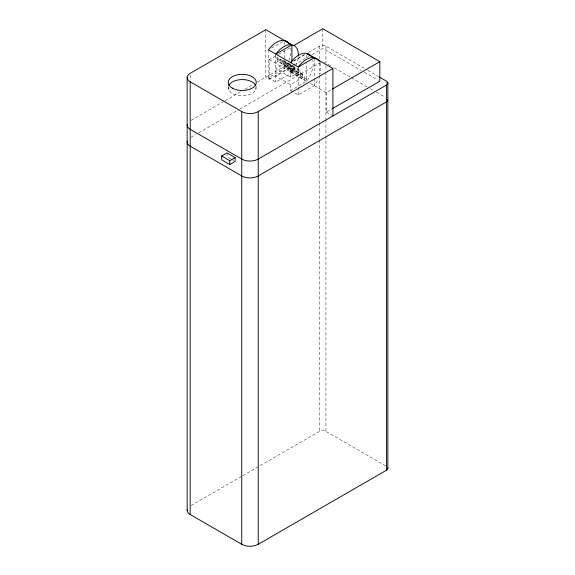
<?xml version="1.0" encoding="UTF-8"?>
<svg xmlns="http://www.w3.org/2000/svg" width="575" height="575" viewBox="0 0 575 575"><rect width="100%" height="100%" fill="white"/><g stroke="black" fill="none" stroke-linecap="round" stroke-linejoin="round"><path stroke-width="0.43" stroke-dasharray="2.88 2.16" d="M271.45 48.084L282.799 41.537M265.779 29.699L265.779 77.201L269.301 79.228L269.301 59.649L277.84 54.726M278.616 54.28L290.246 47.56M291.928 66.197L277.15 57.665L275.806 58.442L290.583 66.973M277.15 57.665L277.15 60.921L280.176 59.175L294.946 67.706L294.946 71.314L298.475 69.28L298.475 72.615L283.698 64.084L283.698 60.749L280.176 62.783L280.176 59.175M275.806 62.783L280.176 60.26M285.71 62.919L275.806 68.641L290.583 77.172L300.488 71.451L300.488 75.325L302.666 74.067L302.666 77.754L287.895 69.223L287.895 65.543L285.71 66.801L285.71 62.919L300.488 71.451M293.609 60.885L304.204 54.762M190.972 120.391L224.135 101.243M224.904 100.798L241.105 91.447M244.957 89.218L253.438 84.324M257.298 82.096L289.556 63.473M293.394 61.259L304.901 54.618M308.732 52.397L319.47 46.201A4.571 2.638 0 0 1 325.932 46.201L367.044 69.934M268.424 49.838L268.424 77.754L284.539 68.447A20.549 11.859 -60 0 0 290.655 47.272M269.301 79.228L293.351 65.349M294.127 64.903L308.868 56.393M311.966 54.596L322.827 48.329L361.344 70.567M290.073 67.965L275.806 76.202L290.583 84.733L304.851 76.497L304.851 80.371L306.698 79.3L291.928 70.775L290.073 71.839L290.073 67.965L304.851 76.497M294.946 67.706L291.928 69.453L277.15 60.921M290.583 71.314L294.946 68.792M268.424 77.754L275.806 82.017L291.928 72.709A20.549 11.859 -60 0 0 298.31 56.918M190.972 137.252L195.615 134.572M198.713 132.789L238.963 109.545M239.739 109.099L319.47 63.07A4.571 2.638 0 0 1 320.419 62.646M290.583 84.733L290.583 90.548L306.698 81.24A20.549 11.859 -60 0 0 312.814 60.066M290.583 90.548L298.195 94.94L314.317 85.639A20.549 11.859 -60 0 0 318.327 78.696M310.507 83.44L326.305 92.561L331.739 89.427M326.305 92.561L326.305 112.139L331.739 109.006M190.972 505.59L242.061 476.093M242.837 475.647L319.47 431.401A4.571 2.638 0 0 1 325.932 431.401L386.436 466.332M367.82 70.387L378.681 76.655M364.421 72.342L378.293 80.349M328.26 64.407L331.365 66.204M334.47 67.994L350.757 77.395M351.533 77.848L367.044 86.803M370.149 88.593L373.254 90.383M376.352 92.18L384.883 97.103M283.698 60.749L298.475 69.28M287.895 65.543L302.666 74.067M280.176 62.783L294.946 71.314M285.71 66.801L300.488 75.325M269.301 59.649L306.698 81.24L306.698 63.286M290.073 71.839L304.851 80.371M326.305 112.139L331.444 115.108M230.719 158.894L227.053 156.774L227.053 152.921M231.452 159.311L233.644 160.583M386.436 81.132L386.436 83.799M325.932 46.201L325.932 63.07A4.571 2.638 0 0 0 325.486 62.84M325.932 65.766L325.932 71.149M325.932 72.047L325.932 118.766M325.932 119.665L325.932 134.938M325.932 135.837L325.932 431.401M322.827 28.75L322.827 48.329M319.47 46.201L319.47 58.628M319.47 63.07L319.47 74.743M319.47 75.641L319.47 122.36M319.47 123.258L319.47 139.43M319.47 140.329L319.47 431.401M314.317 57.895L314.317 77.582M314.317 78.48L314.317 85.639M306.698 55.279L306.698 57.946M298.195 67.023L298.195 94.94M291.928 65.435L291.928 72.709M290.583 64.364L290.583 77.172M284.539 41.601L284.539 45.181M284.539 50.55L284.539 59.498M284.539 60.389L284.539 68.447M275.806 54.97L275.806 82.017M255.774 87.134L255.774 89.75M228.713 87.134L228.713 89.75M190.196 75.131L190.196 79.616M323.883 62.387A4.571 2.638 0 0 1 324.451 62.495M320.016 63.013A20.549 11.859 -60 0 1 320.009 73.801M256.076 86.372A14.008 8.086 0 0 1 242.248 95.745A14.008 8.086 0 0 1 228.412 86.372"/><path stroke-width="0.86" d="M291.928 60.986L291.928 44.965L284.539 40.53L291.705 44.922L275.806 54.1A20.549 11.859 -60 0 1 290.303 44.649L293.458 45.267A20.549 11.859 -60 0 1 298.36 56.149M293.351 45.77L322.827 28.75L379.831 61.662L379.831 81.24L332.515 108.56M292.093 61.755L290.583 62.632A20.549 11.859 -60 0 1 305.081 53.18L308.229 53.798A20.549 11.859 -60 0 1 310.73 55.653M288.571 42.859A20.549 11.859 -60 0 0 286.07 41.005L282.922 40.387A20.549 11.859 -60 0 0 268.424 49.838L298.195 67.023L314.317 57.723L332.918 68.461L332.918 115.956M284.539 40.53L265.779 29.699L190.196 73.341A10.386 5.994 0 0 0 190.196 81.823L241.744 111.579A11.658 6.727 0 0 0 258.225 111.579L332.918 68.461M332.515 88.981L379.831 61.662M221.684 156.026L227.053 152.921L235.11 157.579L235.11 161.431L229.741 164.529L221.684 159.879L221.684 156.026L229.741 160.677L235.11 157.579M379.457 77.1L386.436 81.132A4.801 2.774 0 0 1 386.436 85.057L258.225 159.074A11.658 6.727 0 0 1 241.744 159.074L190.196 129.317A10.386 5.994 0 0 1 187.242 124.293M187.242 509.493A10.386 5.994 0 0 0 190.196 514.517L241.744 544.281A11.658 6.727 0 0 0 258.225 544.281L386.436 470.257A4.801 2.774 0 0 0 387.802 467.935M306.698 53.497L314.317 57.723M306.475 53.453L314.094 57.852M387.845 83.095L387.845 468.294M386.436 85.057L386.436 470.257M258.225 111.579L258.225 544.281M241.744 111.579L241.744 544.281M229.741 160.677L229.741 164.529M190.196 81.823L190.196 514.517M187.155 77.582L187.155 510.277M187.242 141.162A10.386 5.994 0 0 0 190.196 146.187L241.744 175.943A11.658 6.727 0 0 0 258.225 175.943L386.436 101.919A4.801 2.774 0 0 0 387.802 99.597M319.29 61.403A20.549 11.859 -60 0 0 315.848 58.197L312.692 57.579A20.549 11.859 -60 0 0 298.195 67.023M228.713 85.567A14.008 8.086 0 0 1 242.248 79.573A14.008 8.086 0 0 1 255.774 85.567M232.336 88.14A14.008 8.086 0 0 0 255.774 84.518A14.008 8.086 0 0 0 238.618 74.613A14.008 8.086 0 0 0 232.336 88.14"/></g></svg>
